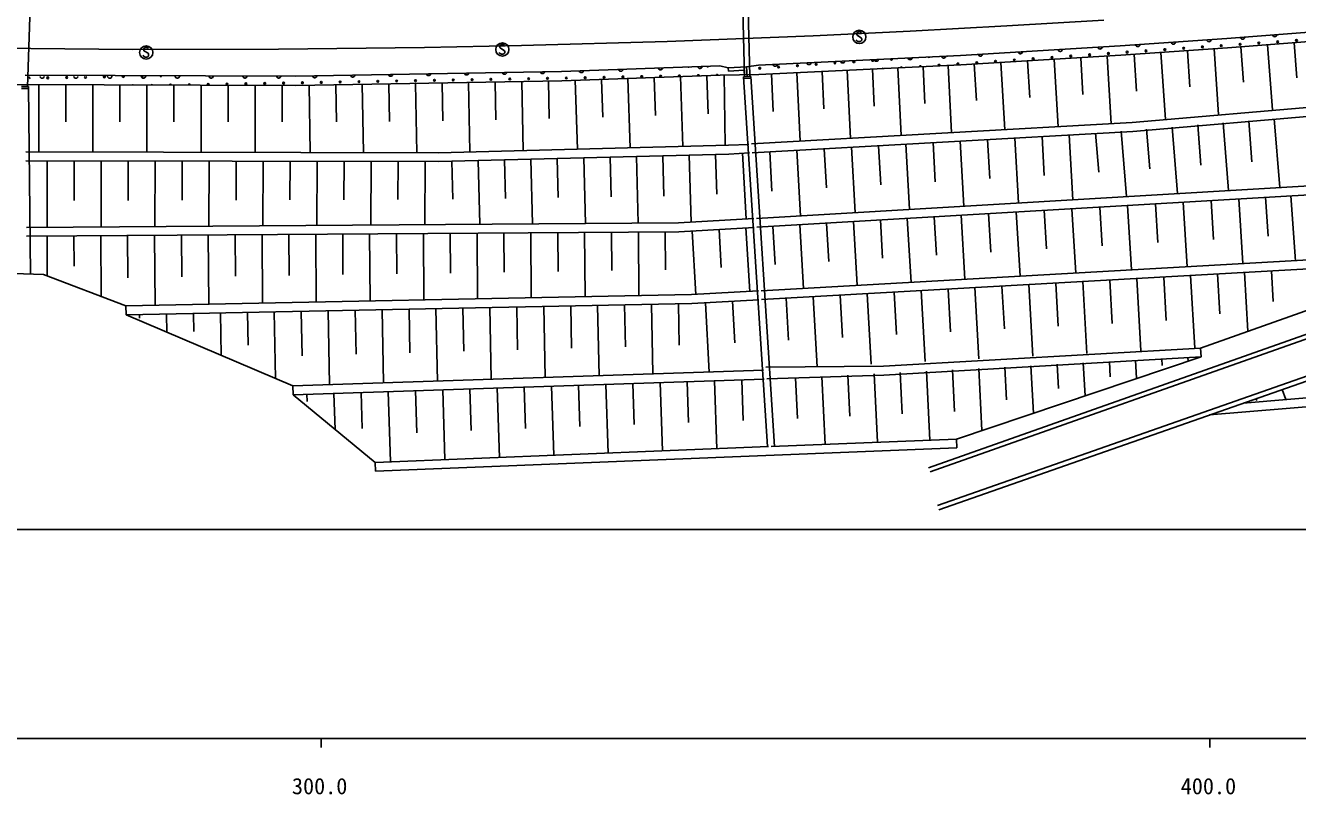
# Model space of a CAD drawing. Units: millimetres, scale not verified. Extents: x 40000 to 680000, y 20000 to 380000.
# Drawn here: x 334742 to 477871, y 198715 to 285178 of the extents above; entities that cross this region are included whole.
import ezdxf
from ezdxf.enums import TextEntityAlignment as Align

# ---------------------------------------------------------------- set-up
doc = ezdxf.new("R2010")
doc.units = ezdxf.units.MM
doc.header["$LTSCALE"] = 1000
doc.layers.add('M-BGD', color=7, linetype='Continuous', lineweight=25)
doc.layers.add('M-TTL-BAND', color=7, linetype='Continuous', lineweight=25)
doc.styles.add('ＭＳ ゴシック', font='')
doc.styles.get('ＭＳ ゴシック').set_extended_font_data('MS Gothic')

# ---------------------------------------------------------------- blocks, each defined once
blk = doc.blocks.new('BUHIN4')
at = {"color": 7, "linetype": 'Continuous', "lineweight": 25}
blk.add_lwpolyline([(472, 255), (465, 316), (435, 370), (380, 428), (286, 497), (192, 533), (92, 535), (4, 497), (-49, 430), (-79, 382), (-99, 304), (-81, 240), (111, -192), (108, -273), (77, -366), (18, -435), (-45, -477), (-127, -501), (-241, -460), (-381, -358), (-435, -305), (-473, -236), (-488, -155), (-480, -55)], dxfattribs=at)
blk.add_circle((0, 0), 746, dxfattribs=at)
blk = doc.blocks.new('BUHIN41')
at = {"color": 7, "linetype": 'Continuous', "lineweight": 25}
blk.add_lwpolyline([(211, -134), (164, -172), (112, -197), (43, -218), (-20, -214), (-79, -197), (-144, -156), (-185, -109), (-215, -55), (-227, 18), (-226, 75), (-211, 134)], dxfattribs=at)
blk = doc.blocks.new('BUHIN42')
at = {"color": 7, "linetype": 'Continuous', "lineweight": 25}
blk.add_lwpolyline([(213, -131), (165, -170), (114, -196), (45, -217), (-18, -214), (-77, -198), (-143, -157), (-183, -111), (-214, -57), (-227, 15), (-227, 73), (-213, 131)], dxfattribs=at)
blk = doc.blocks.new('BUHIN43')
at = {"color": 7, "linetype": 'Continuous', "lineweight": 25}
blk.add_lwpolyline([(214, -129), (167, -168), (116, -194), (47, -217), (-15, -214), (-75, -199), (-141, -159), (-182, -113), (-214, -59), (-227, 13), (-228, 70), (-214, 129)], dxfattribs=at)
blk = doc.blocks.new('BUHIN44')
at = {"color": 7, "linetype": 'Continuous', "lineweight": 25}
blk.add_lwpolyline([(215, -127), (169, -167), (118, -193), (49, -216), (-14, -214), (-73, -199), (-140, -160), (-181, -115), (-213, -61), (-227, 11), (-228, 68), (-215, 127)], dxfattribs=at)
blk = doc.blocks.new('BUHIN45')
at = {"color": 7, "linetype": 'Continuous', "lineweight": 25}
blk.add_lwpolyline([(205, -144), (155, -179), (103, -202), (32, -220), (-30, -213), (-88, -193), (-152, -149), (-190, -101), (-217, -44), (-226, 29), (-222, 86), (-205, 144)], dxfattribs=at)
blk = doc.blocks.new('BUHIN46')
at = {"color": 7, "linetype": 'Continuous', "lineweight": 25}
blk.add_lwpolyline([(207, -140), (158, -176), (106, -200), (36, -219), (-26, -213), (-85, -195), (-149, -151), (-188, -104), (-217, -48), (-226, 25), (-224, 82), (-207, 140)], dxfattribs=at)
blk = doc.blocks.new('BUHIN47')
at = {"color": 7, "linetype": 'Continuous', "lineweight": 25}
blk.add_lwpolyline([(209, -137), (161, -174), (109, -198), (40, -218), (-23, -213), (-82, -196), (-147, -154), (-186, -107), (-216, -52), (-227, 21), (-225, 78), (-209, 137)], dxfattribs=at)

msp = doc.modelspace()

# ---------------------------------------------------------------- linework, layer by layer
at = {"layer": 'M-BGD'}
for p, q in [((335407, 290726), (334983, 278293)), ((415649, 279446), (415314, 291808)), ((415914, 291824), (416248, 279463)), ((434288, 284540), (445160, 285126)), ((445160, 285126), (456058, 285768)), ((469902, 283703), (487931, 285101)), ((469902, 283703), (487931, 285101)), ((406939, 283393), (423353, 284020)), ((423353, 284020), (434288, 284540)), ((457903, 282870), (469902, 283703)), ((457903, 282870), (469902, 283703)), ((488017, 284054), (469979, 282656)), ((330441, 282635), (346821, 282489)), ((346821, 282489), (363210, 282499)), ((363210, 282499), (379647, 282697)), ((379647, 282697), (390565, 282911)), ((390565, 282911), (406939, 283393)), ((439944, 281811), (457903, 282870)), ((439944, 281811), (457903, 282870)), ((469979, 282656), (457970, 281822)), ((462475, 282135), (462998, 274603)), ((465475, 282343), (465757, 278283)), ((468475, 282552), (468989, 275151)), ((471486, 282773), (471795, 278787)), ((474490, 283006), (475056, 275706)), ((477495, 283239), (477800, 279303)), ((395059, 280015), (412864, 280628)), ((395059, 280015), (412864, 280628)), ((412864, 280628), (413818, 280403)), ((412864, 280628), (413818, 280403)), ((413818, 280403), (415879, 280536)), ((413818, 280403), (415879, 280536)), ((415879, 280536), (417212, 280720)), ((415879, 280536), (417212, 280720)), ((415879, 280536), (415950, 279434)), ((417212, 280720), (439944, 281811)), ((417212, 280720), (439944, 281811)), ((440000, 280763), (417248, 279671)), ((435732, 280558), (435930, 276421)), ((438573, 280694), (438937, 273123)), ((457970, 281822), (440000, 280763)), ((441502, 280851), (441745, 276735)), ((444495, 281028), (444941, 273459)), ((447488, 281204), (447732, 277077)), ((450482, 281381), (450929, 273795)), ((453475, 281557), (453719, 277420)), ((456468, 281733), (456916, 274131)), ((459475, 281927), (459763, 277787)), ((334713, 279602), (365145, 279477)), ((365145, 279477), (395059, 280015)), ((365145, 279477), (395059, 280015)), ((412893, 279579), (395086, 278965)), ((399546, 279119), (399692, 274878)), ((402514, 279221), (402782, 271429)), ((405481, 279323), (405629, 275053)), ((408449, 279426), (408719, 271583)), ((411416, 279528), (411565, 275227)), ((417248, 279671), (412893, 279579)), ((413356, 279589), (413488, 271707)), ((413818, 280403), (413842, 280024)), ((413842, 280024), (415604, 280138)), ((416350, 279449), (415550, 279419)), ((418234, 237826), (415550, 279419)), ((415563, 279219), (416362, 279249)), ((415604, 280138), (415650, 279422)), ((416350, 279449), (419033, 237858)), ((418683, 279740), (418886, 275520)), ((421524, 279876), (421894, 272167)), ((424366, 280013), (424567, 275820)), ((427207, 280149), (427575, 272486)), ((430049, 280285), (430249, 276121)), ((432890, 280422), (433256, 272804)), ((365152, 278427), (332842, 278538)), ((334297, 278307), (335097, 278298)), ((334299, 278107), (335099, 278098)), ((335097, 278298), (335312, 257226)), ((336236, 278526), (336243, 270951)), ((339280, 278516), (339283, 274349)), ((342323, 278505), (342329, 270939)), ((345366, 278495), (345369, 274345)), ((348409, 278484), (348415, 270928)), ((351452, 278474), (351455, 274340)), ((354495, 278463), (354501, 270917)), ((357538, 278453), (357541, 274335)), ((360581, 278443), (360587, 270906)), ((363624, 278432), (363627, 274331)), ((395086, 278965), (365152, 278427)), ((366659, 278454), (366795, 270895)), ((369651, 278508), (369725, 274357)), ((372642, 278562), (372780, 270884)), ((375633, 278615), (375709, 274393)), ((378625, 278669), (378765, 270873)), ((381616, 278723), (381693, 274439)), ((384608, 278777), (384748, 270960)), ((387599, 278830), (387675, 274575)), ((390590, 278884), (390730, 271116)), ((393582, 278938), (393658, 274711)), ((396579, 279016), (396845, 271275)), ((459274, 274263), (490204, 276902)), ((459345, 273265), (490289, 275906)), ((416438, 271861), (459274, 274263)), ((460892, 273528), (461250, 269077)), ((463762, 273759), (464365, 266279)), ((466633, 273990), (466997, 269465)), ((469503, 274221), (470115, 266617)), ((472373, 274452), (472744, 269853)), ((475244, 274684), (475866, 266955)), ((416503, 270863), (459345, 273265)), ((436864, 272005), (437111, 267614)), ((439928, 272177), (440338, 264867)), ((442992, 272349), (443238, 267968)), ((446056, 272520), (446465, 265227)), ((449120, 272692), (449365, 268321)), ((452184, 272864), (452592, 265587)), ((455151, 273065), (455503, 268690)), ((458021, 273297), (458614, 265941)), ((334779, 270953), (381206, 270868)), ((381206, 270868), (413845, 271716)), ((381218, 269869), (413886, 270717)), ((406461, 270524), (406579, 265991)), ((409431, 270601), (409627, 263062)), ((412401, 270678), (412517, 266213)), ((413845, 271716), (416143, 271784)), ((413886, 270717), (416203, 270847)), ((415418, 270803), (415831, 263427)), ((418481, 270974), (418729, 266554)), ((421545, 271146), (421958, 263787)), ((424609, 271318), (424856, 266907)), ((427673, 271490), (428085, 264147)), ((430737, 271661), (430983, 267261)), ((433801, 271833), (434211, 264507)), ((334786, 269953), (381218, 269869)), ((337184, 269949), (337170, 262487)), ((340221, 269943), (340213, 265482)), ((343258, 269938), (343244, 262529)), ((346295, 269932), (346286, 265503)), ((349331, 269927), (349318, 262571)), ((352368, 269921), (352360, 265524)), ((355405, 269916), (355392, 262613)), ((358442, 269910), (358434, 265545)), ((361479, 269905), (361465, 262655)), ((364515, 269899), (364508, 265565)), ((367552, 269894), (367539, 262697)), ((370589, 269888), (370581, 265586)), ((373626, 269882), (373613, 262739)), ((376663, 269877), (376655, 265607)), ((379700, 269871), (379687, 262782)), ((382703, 269907), (382814, 265645)), ((385673, 269984), (385859, 262824)), ((388642, 270061), (388755, 265731)), ((391612, 270138), (391801, 262866)), ((394582, 270216), (394696, 265818)), ((397552, 270293), (397744, 262907)), ((400522, 270370), (400638, 265904)), ((403491, 270447), (403686, 262948)), ((416978, 263494), (490983, 267844)), ((417043, 262497), (491068, 266847)), ((458748, 264948), (459175, 257695)), ((461881, 265132), (462137, 260775)), ((465013, 265316), (465440, 258046)), ((468145, 265500), (468401, 261133)), ((471277, 265684), (471705, 258398)), ((474266, 265878), (474582, 261494)), ((477116, 266027), (477641, 258731)), ((408212, 262979), (416679, 263477)), ((433959, 263491), (434381, 256303)), ((436984, 263669), (437237, 259351)), ((440009, 263846), (440432, 256642)), ((443088, 264027), (443342, 259700)), ((446220, 264211), (446644, 256991)), ((449352, 264395), (449607, 260058)), ((452484, 264580), (452909, 257343)), ((455616, 264764), (455872, 260417)), ((334843, 262471), (408212, 262979)), ((334851, 261471), (408244, 261980)), ((400683, 261927), (400713, 257613)), ((403708, 261948), (403757, 254798)), ((406732, 261969), (406762, 257703)), ((408244, 261980), (416743, 262479)), ((409757, 262069), (410176, 254944)), ((412782, 262246), (413034, 257967)), ((415807, 262424), (416227, 255284)), ((418833, 262602), (419085, 258313)), ((421858, 262780), (422278, 255623)), ((424883, 262957), (425136, 258659)), ((427908, 263135), (428330, 255963)), ((430933, 263313), (431187, 259005)), ((337168, 261487), (337199, 257026)), ((340193, 261508), (340216, 258123)), ((343217, 261529), (343265, 254707)), ((346242, 261550), (346275, 256809)), ((349266, 261571), (349321, 253709)), ((352291, 261592), (352323, 256899)), ((355315, 261613), (355369, 253830)), ((358340, 261634), (358372, 256988)), ((361364, 261655), (361418, 253951)), ((364389, 261676), (364421, 257077)), ((367413, 261697), (367466, 254072)), ((370438, 261718), (370470, 257167)), ((373462, 261738), (373515, 254193)), ((376487, 261759), (376518, 257256)), ((379512, 261780), (379563, 254314)), ((382536, 261801), (382567, 257345)), ((385561, 261822), (385612, 254435)), ((388585, 261843), (388616, 257435)), ((391610, 261864), (391660, 254556)), ((394634, 261885), (394664, 257524)), ((397659, 261906), (397709, 254677)), ((417503, 255355), (491698, 259520)), ((417568, 254357), (495097, 258710)), ((494654, 258685), (466956, 248916)), ((336787, 257183), (333408, 257282)), ((346047, 253644), (336787, 257183)), ((450677, 256216), (450949, 251370)), ((453710, 256386), (454165, 248289)), ((456743, 256557), (457016, 251685)), ((459776, 256727), (460233, 248586)), ((462809, 256897), (463084, 252000)), ((465842, 257067), (466301, 248883)), ((468874, 257238), (469127, 252740)), ((471907, 257408), (472279, 250793)), ((474940, 257578), (475133, 254138)), ((346047, 253644), (409695, 254917)), ((409695, 254917), (417204, 255338)), ((426414, 254854), (426680, 250112)), ((429447, 255024), (429892, 247099)), ((432480, 255195), (432748, 250427)), ((435513, 255365), (435960, 247397)), ((493406, 255627), (436365, 235448)), ((493687, 255196), (436532, 234977)), ((438546, 255535), (438815, 250741)), ((441579, 255705), (442028, 247694)), ((444611, 255876), (444882, 251056)), ((447644, 256046), (448096, 247991)), ((346067, 252644), (346047, 253644)), ((346067, 252644), (409733, 253918)), ((380932, 253342), (381095, 245202)), ((383964, 253402), (384061, 248543)), ((386995, 253463), (387157, 245403)), ((390027, 253523), (390123, 248712)), ((393059, 253584), (393219, 245604)), ((396091, 253645), (396186, 248881)), ((399122, 253705), (399280, 245805)), ((402154, 253766), (402248, 249050)), ((405186, 253827), (405342, 246006)), ((408218, 253887), (408311, 249219)), ((409733, 253918), (417268, 254341)), ((411250, 254003), (411687, 246216)), ((414283, 254173), (414546, 249483)), ((420348, 254513), (420613, 249797)), ((423381, 254684), (423824, 246802)), ((364833, 244664), (346067, 252644)), ((347583, 252674), (347591, 252266)), ((350615, 252735), (350655, 250693)), ((353646, 252796), (353687, 250753)), ((356678, 252856), (356773, 248091)), ((359710, 252917), (359783, 249241)), ((362742, 252978), (362891, 245489)), ((365773, 253038), (365873, 248036)), ((368805, 253099), (368971, 244801)), ((371837, 253160), (371936, 248205)), ((374868, 253220), (375033, 245002)), ((377900, 253281), (377998, 248374)), ((497313, 252191), (437361, 231207)), ((497482, 251720), (437526, 230735)), ((431282, 246865), (466956, 248916)), ((431327, 245866), (467013, 247917)), ((467013, 247917), (439497, 238679)), ((462598, 247690), (462636, 246950)), ((465541, 247841), (465562, 247430)), ((466956, 248916), (467013, 247917)), ((364833, 244664), (417779, 246418)), ((431282, 246865), (418058, 246753)), ((436105, 246323), (436505, 238559)), ((439049, 246475), (439290, 241796)), ((441992, 246627), (442353, 239638)), ((444936, 246779), (445127, 243079)), ((447879, 246930), (448155, 241586)), ((450823, 247082), (450963, 244369)), ((453767, 247234), (453957, 243534)), ((456710, 247386), (456799, 245659)), ((459654, 247538), (459760, 245482)), ((471742, 242711), (516775, 246533)), ((364866, 243664), (417844, 245419)), ((400036, 244830), (400292, 237106)), ((403094, 244931), (403247, 240310)), ((406153, 245032), (406407, 237352)), ((409211, 245133), (409363, 240538)), ((412269, 245235), (412522, 237597)), ((415328, 245336), (415479, 240766)), ((431327, 245866), (418141, 245465)), ((421387, 245564), (421622, 241007)), ((424330, 245716), (424724, 238086)), ((427274, 245868), (427511, 241270)), ((430218, 246019), (430615, 238323)), ((433161, 246171), (433400, 241533)), ((467958, 241386), (516859, 245537)), ((364866, 243664), (364833, 244664)), ((374090, 236055), (364866, 243664)), ((366395, 243715), (366422, 242906)), ((369453, 243816), (369587, 239770)), ((372512, 243918), (372646, 239871)), ((375570, 244019), (375831, 236125)), ((378628, 244120), (378785, 239397)), ((381686, 244222), (381946, 236370)), ((384745, 244323), (384900, 239625)), ((387803, 244424), (388062, 236616)), ((390861, 244526), (391016, 239853)), ((393920, 244627), (394177, 236861)), ((396978, 244728), (397132, 240081)), ((476135, 244258), (476537, 243118)), ((473207, 243227), (473287, 242999)), ((374090, 236055), (418334, 237830)), ((374130, 235056), (439537, 237680)), ((439497, 238679), (418633, 237842)), ((439497, 238679), (439537, 237680)), ((374130, 235056), (374090, 236055)), ((144779, 228523), (557151, 228523))]:
    msp.add_line(p, q, dxfattribs=at)
for centre in [(475633, 283350), (477749, 283497), (454471, 281880), (456587, 282027), (458703, 282174), (460819, 282321), (462935, 282468), (465052, 282615), (467168, 282762), (469284, 282909), (471400, 283056), (473517, 283203), (419479, 280512), (421596, 280659), (423712, 280806), (425828, 280953), (427944, 281100), (439657, 280851), (441773, 280998), (443889, 281145), (446006, 281292), (448122, 281439), (450238, 281586), (452354, 281733), (337256, 279286), (339377, 279325), (380755, 279007), (382876, 279046), (384997, 279084), (387118, 279122), (389239, 279160), (391360, 279198), (393481, 279236), (395602, 279274), (397723, 279312), (399844, 279350), (401965, 279389), (404086, 279427), (406206, 279465), (417363, 280365), (357424, 278588), (359545, 278626), (361666, 278664), (363787, 278702), (365908, 278741), (368029, 278779), (370150, 278817), (372271, 278855), (374392, 278893), (376513, 278931), (378634, 278969)]:
    msp.add_circle(centre, 99.5, dxfattribs=at)
for centre, start, end in [((411490, 280621), 205.36205, 338.58662), ((430061, 281247), 118.56016, 66.9349), ((432177, 281394), 156.37821, 29.11685), ((434293, 281541), 183.43005, 2.06501), ((435425, 280557), 354.97829, 190.51702), ((436409, 281688), 210.65074, 334.84432), ((437541, 280704), 326.50498, 218.99033), ((438525, 281835), 250.27256, 295.2225), ((335135, 279248), 302.05668, 175.33634), ((341498, 279363), 107.91915, 72.17575), ((343619, 279401), 144.15304, 35.94186), ((345740, 279439), 167.28904, 12.80585), ((347861, 279477), 188.36228, 351.73262), ((349982, 279515), 210.71561, 329.37928), ((352103, 279553), 241.15378, 298.94112), ((408327, 279503), 302.26011, 241.65021), ((409369, 280583), 230.43156, 313.51711), ((410448, 279541), 330.69147, 213.21885), ((412569, 279579), 351.8996, 192.01072), ((431192, 280263), 53.72125, 131.77406), ((433308, 280410), 21.46109, 164.03422), ((346819, 278398), 67.87884, 111.72844), ((348940, 278436), 27.93641, 151.67086), ((351061, 278474), 0.68363, 178.92365), ((353182, 278512), 333.64869, 205.95858), ((355303, 278550), 296.04253, 243.56475)]:
    msp.add_arc(centre, 99.5, start, end, dxfattribs=at)
at = {"layer": 'M-TTL-BAND'}
for p, q in [((40000, 205000), (579000, 205000)), ((368000, 205000), (368000, 204000)), ((468000, 205000), (468000, 204000))]:
    msp.add_line(p, q, dxfattribs=at)

# ---------------------------------------------------------------- block references
at = {"layer": 'M-BGD', "rotation": 35.09133}
for name, p in [('BUHIN4', (428565, 283888)), ('BUHIN4', (388399, 282472)), ('BUHIN43', (463902, 283287)), ('BUHIN43', (467902, 283564)), ('BUHIN44', (471705, 283843)), ('BUHIN44', (475311, 284123)), ('BUHIN4', (348332, 282143)), ('BUHIN42', (442189, 281944)), ('BUHIN42', (446678, 282208)), ('BUHIN42', (451168, 282473)), ('BUHIN42', (455658, 282738)), ('BUHIN43', (459903, 283009)), ('BUHIN47', (406187, 280398)), ('BUHIN47', (410638, 280552)), ('BUHIN41', (419106, 280811)), ('BUHIN41', (422895, 280993)), ('BUHIN41', (426684, 281175)), ('BUHIN41', (430472, 281357)), ('BUHIN41', (434261, 281539)), ('BUHIN41', (438049, 281720)), ('BUHIN45', (336616, 279453)), ('BUHIN45', (340420, 279457)), ('BUHIN45', (344224, 279460)), ('BUHIN45', (348028, 279463)), ('BUHIN45', (351831, 279466)), ('BUHIN45', (355635, 279469)), ('BUHIN45', (359439, 279472)), ('BUHIN45', (363243, 279475)), ('BUHIN46', (367281, 279515)), ('BUHIN46', (371555, 279592)), ('BUHIN46', (375828, 279669)), ('BUHIN46', (380102, 279746)), ('BUHIN46', (384375, 279823)), ('BUHIN46', (388648, 279899)), ('BUHIN46', (392922, 279976)), ('BUHIN47', (397284, 280091)), ('BUHIN47', (401736, 280245))]:
    msp.add_blockref(name, p, dxfattribs=at)

# ---------------------------------------------------------------- texts
at = {"layer": 'M-TTL-BAND', "style": 'ＭＳ ゴシック'}
for s, p in [('300.0', (367844, 198195)), ('400.0', (467844, 198195))]:
    msp.add_text(s, height=1833, dxfattribs=at).set_placement(p, align=Align.BOTTOM_CENTER)

doc.saveas('drawing.dxf')
